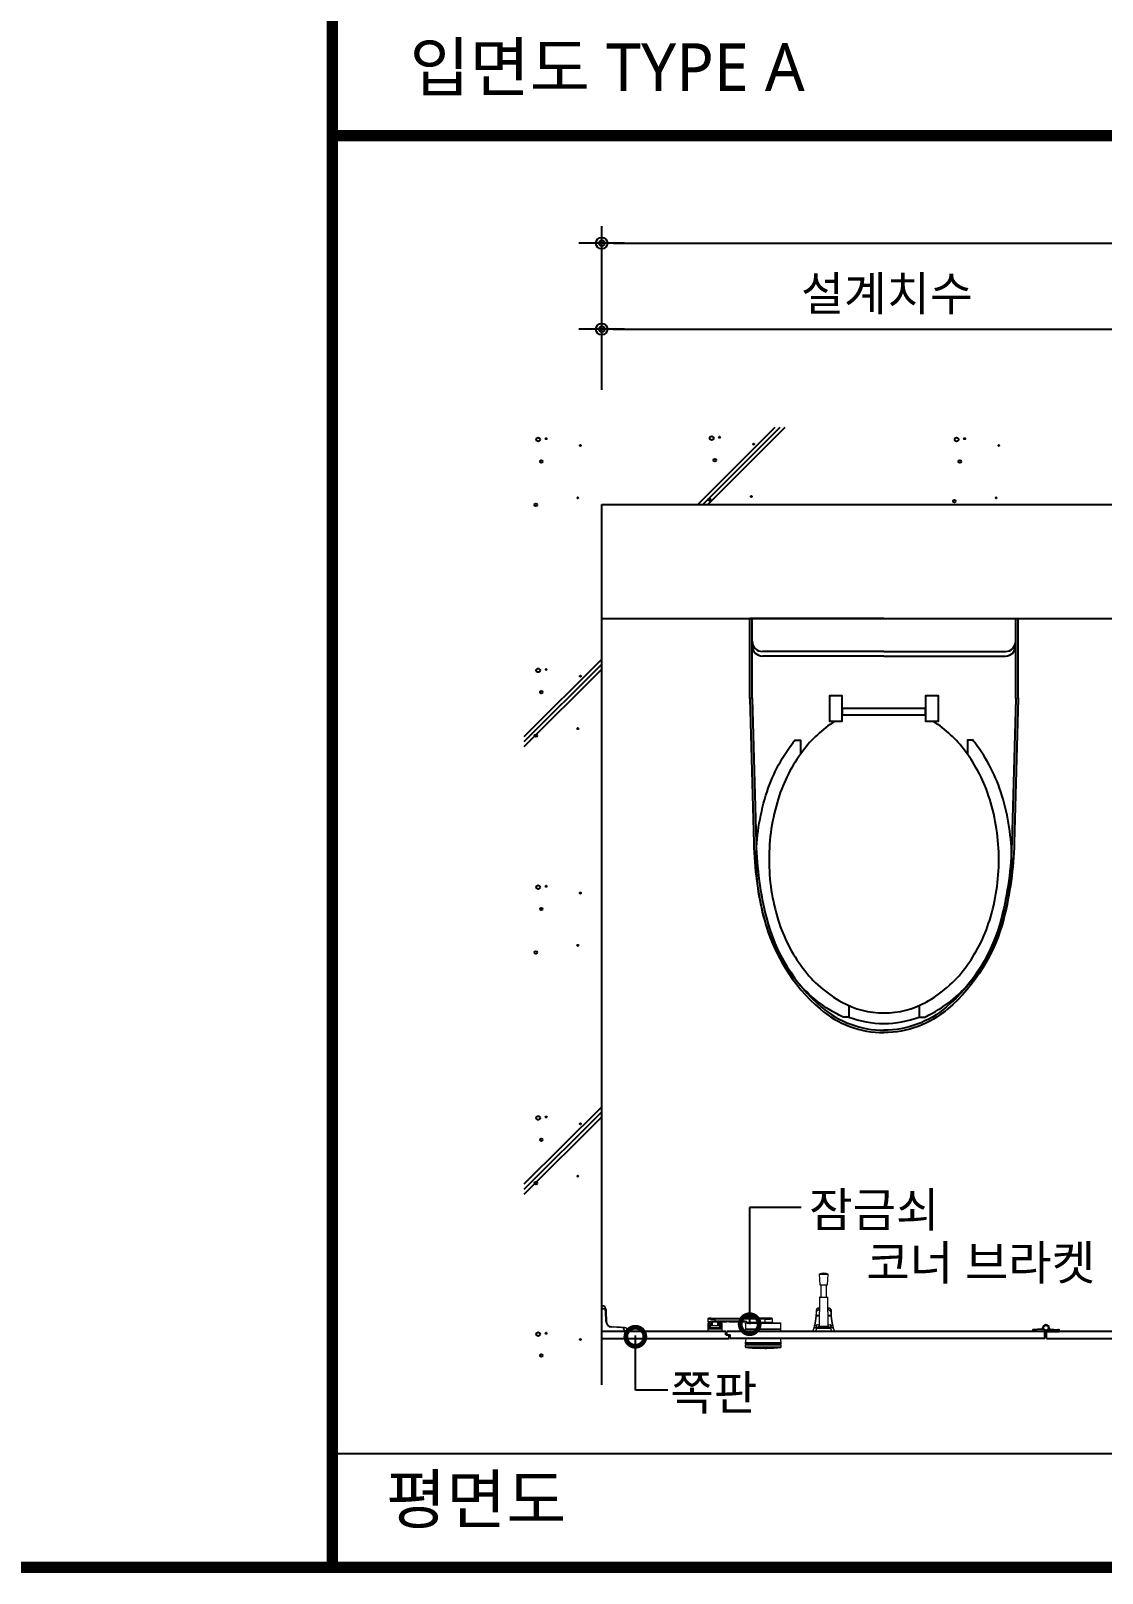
# Model space of a CAD drawing. Extents: x -255 to 8105, y -176 to 5714.
# Drawn here: x 2221 to 3160, y 2764 to 4116 of the extents above; entities that cross this region are included whole.
import ezdxf
from ezdxf.enums import TextEntityAlignment as Align

# ---------------------------------------------------------------- set-up
doc = ezdxf.new("R2010")
doc.units = 0
doc.header["$LTSCALE"] = 30
doc.layers.get('0').update_dxf_attribs({"linetype": 'CONTINUOUS'})
doc.layers.get('DEFPOINTS').update_dxf_attribs({"linetype": 'CONTINUOUS'})
for name, color, linetype in [('0_toilet', 6, 'CONTINUOUS'), ('DIM', 7, 'CONTINUOUS'), ('HAT', 8, 'CONTINUOUS'), ('TIT', 3, 'CONTINUOUS'), ('경첩', 4, 'CONTINUOUS'), ('문자', 3, 'CONTINUOUS'), ('부자재', 4, 'CONTINUOUS'), ('옷걸이', 4, 'CONTINUOUS'), ('잠금쇠(회전형)', 4, 'CONTINUOUS'), ('치수', 1, 'CONTINUOUS'), ('해치', 8, 'CONTINUOUS')]:
    doc.layers.add(name, color=color, linetype=linetype)
doc.styles.add('돋움', font='malgun.ttf')
doc.dimstyles.new('10', dxfattribs={"dimscale": 10, "dimtxt": 3, "dimasz": 1, "dimexe": 1.5, "dimexo": 2, "dimgap": 1, "dimtad": 1, "dimdec": 0, "dimlunit": 6, "dimtxsty": '돋움', "dimblk": 'DIMDOT', "dimcen": -1, "dimdle": 1.5, "dimclrt": 3, "dimazin": 3, "dimtfac": 1, "dimtdec": 0, "dimtix": 1, "dimtmove": 2, "dimatfit": 3, "dimldrblk": 'DIMDOT', "dimarcsym": 0})

# ---------------------------------------------------------------- blocks, each defined once
blk = doc.blocks.new('_DOTSMALL')
at = {"color": 0, "linetype": 'ByBlock', "const_width": 0.5}
blk.add_lwpolyline([(-0.0625, 0, 1), (0.0625, 0, 1)], format="xyb", close=True, dxfattribs=at)
blk = doc.blocks.new('A$C63EC304E')
at = {"layer": '치수', "color": 1, "xscale": 2.5, "yscale": 2.5, "zscale": 2.5, "rotation": 234.3098741996962}
blk.add_blockref('_DOTSMALL', (0.31, 0.31), dxfattribs=at)
blk = doc.blocks.new('A$C2BC9653E')
at = {"layer": '치수', "xscale": 0.3333333333333333, "yscale": 0.3333333333333333, "zscale": 0.3333333333333333}
blk.add_blockref('A$C63EC304E', (0, 0), dxfattribs=at)
blk = doc.blocks.new('A$C7FC71301')
at = {"layer": '치수', "rotation": 180}
blk.add_blockref('A$C2BC9653E', (0.208, 0.208), dxfattribs=at)
blk = doc.blocks.new('A$C4A20372B')
at = {"layer": '치수'}
blk.add_blockref('A$C7FC71301', (0, 0), dxfattribs=at)
blk = doc.blocks.new('A$C566469F5')
at = {"layer": '치수'}
blk.add_blockref('A$C4A20372B', (0, 0), dxfattribs=at)
blk = doc.blocks.new('A$C7E317CD4')
at = {"layer": '해치', "xscale": 2, "yscale": 2, "zscale": 2}
blk.add_blockref('A$C566469F5', (0, 0), dxfattribs=at)
blk = doc.blocks.new('A$C601D7F27')
at = {"layer": '치수'}
blk.add_blockref('A$C7E317CD4', (0, 0), dxfattribs=at)
blk = doc.blocks.new('A$C38802C08')
at = {"layer": '치수'}
blk.add_blockref('A$C601D7F27', (0, 0), dxfattribs=at)
blk = doc.blocks.new('DIMDOT')
at = {"linetype": 'Continuous'}
blk.add_line((-2, 0), (2, 0), dxfattribs=at)
for radius in [0.5, 0.25]:
    blk.add_circle((0, 0), radius, dxfattribs=at)
blk = doc.blocks.new('*D561')
at = {"layer": 'DEFPOINTS', "color": 0}
for p in [(41855.4, -2831.3), (40355.4, -2979.7), (41855.4, -2979.7)]:
    blk.add_point(p, dxfattribs=at)
at = {"layer": 'DIM', "color": 0, "lineweight": -2, "ltscale": 10}
for p, q in [((40355.4, -2959.7), (40355.4, -2816.3)), ((41855.4, -2959.7), (41855.4, -2816.3)), ((40365.4, -2831.3), (41845.4, -2831.3))]:
    blk.add_line(p, q, dxfattribs=at)
at = {"layer": 'DIM', "color": 0, "lineweight": -2, "xscale": 10, "yscale": 10, "zscale": 10, "rotation": 180}
blk.add_blockref('DIMDOT', (40355.4, -2831.3), dxfattribs=at)
at = {"layer": 'DIM', "color": 0, "lineweight": -2, "xscale": 10, "yscale": 10, "zscale": 10}
blk.add_blockref('DIMDOT', (41855.4, -2831.3), dxfattribs=at)
at = {"layer": 'DIM', "color": 3, "insert": (41105.4, -2801.6), "char_height": 30, "attachment_point": 5, "style": '돋움'}
blk.add_mtext('설계치수', dxfattribs=at)
blk = doc.blocks.new('*D563')
at = {"layer": 'DEFPOINTS', "color": 0}
for p in [(40855.4, -2906.6), (40355.4, -2979.7), (40855.4, -2979.7)]:
    blk.add_point(p, dxfattribs=at)
at = {"layer": 'DIM', "color": 0, "lineweight": -2, "ltscale": 10}
for p, q in [((40355.4, -2959.7), (40355.4, -2891.6)), ((40855.4, -2959.7), (40855.4, -2891.6)), ((40365.4, -2906.6), (40845.4, -2906.6))]:
    blk.add_line(p, q, dxfattribs=at)
at = {"layer": 'DIM', "color": 0, "lineweight": -2, "xscale": 10, "yscale": 10, "zscale": 10, "rotation": 180}
blk.add_blockref('DIMDOT', (40355.4, -2906.6), dxfattribs=at)
at = {"layer": 'DIM', "color": 0, "lineweight": -2, "xscale": 10, "yscale": 10, "zscale": 10}
blk.add_blockref('DIMDOT', (40855.4, -2906.6), dxfattribs=at)
at = {"layer": 'DIM', "color": 3, "insert": (40605.4, -2877), "char_height": 30, "attachment_point": 5, "style": '돋움'}
blk.add_mtext('설계치수', dxfattribs=at)
blk = doc.blocks.new('A$C10E41893')
at = {"layer": '부자재'}
for p, q in [((6.5, 0), (6.5, 196)), ((123.3, 196), (6.5, 196)), ((123.3, 192.5), (6.5, 192.5)), ((54.8, 0), (54.8, 177.5)), ((61.4, 0), (61.4, 177.5)), ((6.5, 0), (6.5, -196)), ((54.8, 0), (54.8, -177.5)), ((61.4, 0), (61.4, -177.5)), ((123.3, -192.5), (6.5, -192.5)), ((123.3, -196), (6.5, -196))]:
    blk.add_line(p, q, dxfattribs=at)
for points in [[(122.7, 196, -0.012538), (123.3, 196), (334.6, 190.3, -0.055395), (444.7, 175.1, -0.154276), (576.9, 93.3, -0.179504), (611.5, 0, -0.179504)], [(122.8, 192.5, -0.012538), (123.2, 192.5), (334.5, 186.8, -0.055395), (443.8, 171.7, -0.154276), (574.3, 91, -0.179504), (608, 0, -0.179504)], [(572, 51.4), (588.8, 51.4), (588.8, 59.6, 0.021185), (583.3, 70.7, 0.106084), (528.4, 133.7, 0.085733), (452.6, 172.4, 0.075373), (358.7, 186.6, 0.075373), (264.8, 172.4, 0.085733), (189, 133.7, 0.007337), (184.4, 130.1), (184.4, 122), (204.7, 122)], [(156.7, -72, 0.089162), (200.2, -118.7, 0.085733), (270.3, -154.5, 0.075373), (358.7, -167.9, 0.075373), (447.1, -154.5, 0.085733), (517.2, -118.7, 0.106084), (567, -61.6, 0.126931), (582.8, 0, 0.126931), (567, 61.6, 0.106084), (517.2, 118.7, 0.085733), (447.1, 154.5, 0.075373), (358.7, 167.9, 0.075373), (270.3, 154.5, 0.085733), (200.2, 118.7, 0.089162), (156.7, 72)], [(588.8, -51.4, 0.090214), (598.2, 0, 0.090214), (588.8, 51.4, 0.106084)], [(122.7, -196, 0.012538), (123.3, -196), (334.6, -190.3, 0.055395), (444.7, -175.1, 0.154276), (576.9, -93.3, 0.179504), (611.5, 0, 0.179504)], [(122.8, -192.5, 0.012538), (123.2, -192.5), (334.5, -186.8, 0.055395), (443.8, -171.7, 0.154276), (574.3, -91, 0.179504), (608, 0, 0.179504)], [(572, -51.4), (588.8, -51.4), (588.8, -59.6, -0.021185), (583.3, -70.7, -0.106084), (528.4, -133.7, -0.085733), (452.6, -172.4, -0.075373), (358.7, -186.6, -0.075373), (264.8, -172.4, -0.085733), (189, -133.7, -0.007337), (184.4, -130.1), (184.4, -122), (204.7, -122)]]:
    blk.add_lwpolyline(points, format="xyb", dxfattribs=at)
blk.add_lwpolyline([(138, -60.8), (119.3, -60.8), (119.3, -79.5), (156.7, -79.5), (156.7, -60.8), (138, -60.8), (147.3, -60.8), (147.3, 60.8), (138, 60.8), (156.7, 60.8), (156.7, 79.5), (119.3, 79.5), (119.3, 60.8), (138, 60.8), (138, -60.8), (119.3, -60.8)], dxfattribs=at)
for centre, start, end in [((39.8, 177.5), 0, 90), ((46.4, 177.5), 0, 90), ((39.8, -177.5), 270, 0), ((46.4, -177.5), 270, 0)]:
    blk.add_arc(centre, 15, start, end, dxfattribs=at)
blk = doc.blocks.new('UNI-16', base_point=(37634, -6761))
for p, q in [((40355.4, -3831.9), (40355.4, -3060.2)), ((40355.4, -3060.2), (41855.4, -3060.2)), ((40355.4, -3160.2), (41855.4, -3160.2))]:
    blk.add_line(p, q)
at = {"color": 8}
blk.add_line((40119.3, -3892), (42081.9, -3892), dxfattribs=at)
at = {"color": 8, "const_width": 10}
for points in [[(40119.3, -3992), (40119.3, -1222.8)], [(40119.3, -2737.1), (43467.1, -2737.1)], [(37682.6, -3992), (43467.1, -3992)]]:
    blk.add_lwpolyline(points, dxfattribs=at)
at = {"layer": '0_toilet'}
for p, q in [((40464.2, -3785.2), (40355.4, -3785.2)), ((40355.4, -3791.2), (40467.2, -3791.2)), ((40464.2, -3788.2), (40464.2, -3785.2)), ((40464.2, -3788.2), (40468, -3788.2)), ((40743.9, -3785.2), (40465, -3785.2)), ((40465, -3788.2), (40465, -3785.2)), ((40467.2, -3791.2), (40467.2, -3788.2)), ((40468, -3791.2), (40468, -3788.2)), ((40743.9, -3791.2), (40468, -3791.2)), ((40743.9, -3791.2), (40743.9, -3785.2)), ((40969.3, -3785.2), (40745.4, -3785.2)), ((40745.4, -3791.2), (40745.4, -3785.2)), ((40745.4, -3791.2), (40972.3, -3791.2))]:
    blk.add_line(p, q, dxfattribs=at)
at = {"layer": '경첩', "color": 4, "linetype": 'Continuous', "lineweight": 15}
for p, q in [((40355.4, -3762.7), (40356.5, -3762.7)), ((40355.4, -3762.9), (40355.4, -3762.7)), ((40355.4, -3765.1), (40355.4, -3762.9)), ((40356.5, -3762.9), (40355.4, -3762.9)), ((40356.6, -3765.1), (40355.4, -3765.1)), ((40355.4, -3765.2), (40356.6, -3765.2)), ((40355.4, -3765.4), (40355.4, -3765.2)), ((40356.6, -3765.4), (40355.4, -3765.4)), ((40355.4, -3765.4), (40355.4, -3783.7)), ((40356.5, -3762.9), (40356.5, -3762.7)), ((40356.6, -3765.2), (40356.6, -3765.1)), ((40356.6, -3765.2), (40356.6, -3765.4)), ((40358.7, -3766.4), (40358.6, -3764.9)), ((40359.1, -3776.4), (40358.7, -3767.4)), ((40358.9, -3764.9), (40359, -3767.4)), ((40359, -3765.4), (40358.9, -3765.6)), ((40359.2, -3766), (40358.9, -3766.3)), ((40359, -3767.4), (40359.4, -3776.4)), ((40359.3, -3768.7), (40359, -3769)), ((40359.3, -3769.4), (40359.1, -3769.6)), ((40359.3, -3769.7), (40359.1, -3770)), ((40359.4, -3770.4), (40359.1, -3770.6)), ((40359.4, -3770.7), (40359.1, -3771)), ((40359.2, -3766), (40359.3, -3768.7)), ((40359.3, -3769.7), (40359.4, -3770.4)), ((40359.4, -3770.7), (40359.5, -3773.6)), ((40359.5, -3773.6), (40359.3, -3773.9)), ((40359.5, -3773.6), (40359.3, -3773.9)), ((40359.5, -3774), (40359.3, -3774.3)), ((40359.5, -3774.3), (40359.3, -3774.5)), ((40359.6, -3775.2), (40359.4, -3775.4)), ((40359.6, -3775.3), (40359.4, -3775.5)), ((40359.6, -3775.6), (40359.4, -3775.9)), ((40359.6, -3775.7), (40359.4, -3776)), ((40359.7, -3776.7), (40359.4, -3776.9)), ((40359.5, -3773.6), (40359.5, -3774)), ((40359.5, -3774.3), (40359.6, -3775.2)), ((40359.7, -3776.9), (40359.5, -3777.1)), ((40359.6, -3775.2), (40359.6, -3775.3)), ((40359.6, -3775.3), (40359.6, -3775.6)), ((40359.6, -3775.6), (40359.6, -3775.7)), ((40359.6, -3775.7), (40359.6, -3776.4)), ((40359.8, -3777.2), (40359.6, -3777.5)), ((40359.6, -3777.5), (40359.8, -3777.3)), ((40359.9, -3777.8), (40359.7, -3778)), ((40360.1, -3778.2), (40359.9, -3778.4)), ((40360.2, -3778.4), (40360, -3778.6)), ((40360.5, -3778.8), (40360.3, -3779)), ((40360.6, -3779.1), (40360.4, -3779.2)), ((40361.7, -3780.1), (40361.5, -3780.3)), ((40361.9, -3780.2), (40361.7, -3780.4)), ((40362.4, -3780.5), (40362.2, -3780.7)), ((40362.6, -3780.6), (40362.4, -3780.8)), ((40363.2, -3780.8), (40363, -3781)), ((40373.1, -3781.8), (40364.1, -3781.4)), ((40364.4, -3780.9), (40364.2, -3781.2)), ((40364.2, -3780.9), (40364.4, -3780.9)), ((40364.2, -3781.2), (40373.1, -3781.6)), ((40364.4, -3780.9), (40365.8, -3781)), ((40365.8, -3781), (40365.5, -3781.2)), ((40366.4, -3781), (40366.2, -3781.3)), ((40366.8, -3781), (40366.5, -3781.3)), ((40367.4, -3781.1), (40367.2, -3781.3)), ((40367.4, -3781.1), (40370.1, -3781.2)), ((40370.1, -3781.2), (40369.9, -3781.4)), ((40370.8, -3781.2), (40370.6, -3781.5)), ((40371.2, -3781.2), (40370.9, -3781.5)), ((40371.8, -3781.3), (40371.6, -3781.5)), ((40371.8, -3781.3), (40375, -3781.4)), ((40373.1, -3781.6), (40375.6, -3781.7)), ((40375.6, -3781.9), (40374.2, -3781.9)), ((40375.1, -3781.5), (40375, -3781.4)), ((40375.1, -3781.5), (40375, -3781.7)), ((40375.1, -3785.2), (40375.1, -3783.9)), ((40375.4, -3783.9), (40375.1, -3783.9)), ((40375.5, -3783.9), (40375.4, -3783.9)), ((40375.4, -3783.9), (40375.4, -3785.2)), ((40375.5, -3785.2), (40375.5, -3783.9)), ((40377.6, -3785.2), (40377.6, -3784)), ((40377.6, -3784), (40377.9, -3784)), ((40377.9, -3784), (40377.9, -3785.2)), ((40356.9, -3785.2), (40375.1, -3785.2)), ((40375.4, -3785.2), (40375.1, -3785.2)), ((40377.6, -3785.2), (40375.5, -3785.2)), ((40377.9, -3785.2), (40377.6, -3785.2))]:
    blk.add_line(p, q, dxfattribs=at)
at = {"layer": '경첩', "color": 4, "linetype": 'Continuous', "lineweight": 15, "flags": 128}
for points in [[(40358.6, -3764.9), (40358.7, -3764.9), (40358.7, -3764.9), (40358.7, -3764.9), (40358.8, -3764.9), (40358.8, -3764.9), (40358.8, -3764.9), (40358.9, -3764.9), (40358.9, -3764.9)], [(40359, -3767.4), (40359, -3767.4), (40359, -3767.4), (40358.9, -3767.4), (40358.9, -3767.4), (40358.9, -3767.4), (40358.8, -3767.4), (40358.8, -3767.4), (40358.7, -3767.4)], [(40359.1, -3765.5), (40359.1, -3765.5), (40359.1, -3765.5), (40359.1, -3765.5), (40359.1, -3765.4), (40359.1, -3765.4), (40359.1, -3765.4), (40359.1, -3765.4), (40359, -3765.4)], [(40359.1, -3765.5), (40359.1, -3765.6), (40359.1, -3765.7), (40359.2, -3765.9), (40359.2, -3766)], [(40359.3, -3768.7), (40359.3, -3768.9), (40359.3, -3769), (40359.3, -3769.1), (40359.3, -3769.2), (40359.3, -3769.3), (40359.3, -3769.3), (40359.3, -3769.4), (40359.3, -3769.4)], [(40359.4, -3776.4), (40359.4, -3776.4), (40359.4, -3776.4), (40359.4, -3776.4), (40359.3, -3776.4), (40359.3, -3776.4), (40359.2, -3776.4), (40359.2, -3776.4), (40359.1, -3776.4)], [(40359.5, -3773.6), (40359.5, -3773.6), (40359.5, -3773.6)], [(40359.5, -3774), (40359.5, -3774.1), (40359.5, -3774.2), (40359.5, -3774.3)], [(40359.7, -3776.7), (40359.7, -3776.8), (40359.7, -3776.9)], [(40359.8, -3777.2), (40359.8, -3777.2), (40359.8, -3777.2)], [(40364.2, -3781.2), (40364.2, -3781.2), (40364.2, -3781.2), (40364.2, -3781.2), (40364.2, -3781.2), (40364.2, -3781.3), (40364.1, -3781.3), (40364.1, -3781.4), (40364.1, -3781.4)], [(40365.8, -3781), (40365.9, -3781), (40366, -3781), (40366.1, -3781), (40366.2, -3781), (40366.3, -3781), (40366.4, -3781), (40366.4, -3781), (40366.4, -3781)], [(40366.8, -3781), (40366.8, -3781), (40366.8, -3781), (40366.9, -3781), (40367, -3781), (40367.1, -3781), (40367.2, -3781.1), (40367.3, -3781.1), (40367.4, -3781.1)], [(40370.1, -3781.2), (40370.3, -3781.2), (40370.4, -3781.2), (40370.5, -3781.2), (40370.6, -3781.2), (40370.7, -3781.2), (40370.7, -3781.2), (40370.8, -3781.2), (40370.8, -3781.2), (40370.8, -3781.2)], [(40371.2, -3781.2), (40371.2, -3781.2), (40371.2, -3781.2), (40371.3, -3781.2), (40371.4, -3781.2), (40371.5, -3781.3), (40371.6, -3781.3), (40371.7, -3781.3), (40371.8, -3781.3)], [(40373.1, -3781.6), (40373.1, -3781.6), (40373.1, -3781.6), (40373.1, -3781.6), (40373.1, -3781.7), (40373.1, -3781.7), (40373.1, -3781.7), (40373.1, -3781.8), (40373.1, -3781.8)], [(40375.6, -3781.9), (40375.6, -3781.9), (40375.6, -3781.9), (40375.6, -3781.8), (40375.6, -3781.8), (40375.6, -3781.7), (40375.6, -3781.7), (40375.6, -3781.7), (40375.6, -3781.7)]]:
    blk.add_lwpolyline(points, dxfattribs=at)
at = {"layer": '경첩', "color": 4, "linetype": 'Continuous', "lineweight": 15}
for centre, radius, start, end in [((40356.5, -3765), 2.35, 2.6983, 90), ((40356.5, -3765), 2.1, 2.6983, 90), ((40356.6, -3767.5), 2.35, 2.6983, 90), ((40356.6, -3767.5), 2.1, 2.6983, 90), ((40356.9, -3783.7), 1.5, 180, 270), ((40364.4, -3776.2), 5.25, 182.6983, 267.3017), ((40364.4, -3776.2), 5, 182.6983, 267.3017), ((40364.4, -3776.2), 4.75, 182.6983, 185.9088), ((40364.4, -3776.2), 4.75, 188.6056, 193.1623), ((40364.4, -3776.2), 4.75, 193.2431, 199.766), ((40364.4, -3776.2), 4.75, 199.766, 204.9948), ((40364.4, -3776.2), 4.75, 208.1736, 214.3849), ((40364.4, -3776.2), 4.75, 214.3855, 217.4388), ((40364.4, -3776.2), 4.75, 217.4392, 235.6151), ((40364.4, -3776.2), 4.75, 235.6142, 238.7009), ((40364.4, -3776.2), 4.75, 238.7002, 245.0052), ((40364.4, -3776.2), 4.75, 248.2494, 255.0002), ((40364.4, -3776.2), 4.75, 255, 267.3017), ((40373, -3783.9), 2.35, 0, 87.3017), ((40373, -3783.9), 2.1, 0, 87.3017), ((40375.5, -3784), 2.35, 0, 87.3017), ((40375.5, -3784), 2.1, 0, 87.3017)]:
    blk.add_arc(centre, radius, start, end, dxfattribs=at)
at = {"layer": '부자재'}
for p, q in [((40733.2, -3784.3), (40733.2, -3785.2)), ((40740.9, -3783.1), (40733.7, -3783.6)), ((40734.4, -3784.1), (40734.4, -3785.2)), ((40744.6, -3784.6), (40744.6, -3785.4)), ((40744.9, -3784.6), (40744.9, -3785.4)), ((40745.4, -3785.1), (40745.4, -3785.2)), ((40747.6, -3783), (40755.8, -3783.6)), ((40755.1, -3784.1), (40755.1, -3785.2)), ((40756.4, -3784.3), (40756.4, -3785.2)), ((40743.8, -3785.2), (40733.2, -3785.2)), ((40744.9, -3785.4), (40744.6, -3785.4)), ((40745.4, -3785.2), (40756.4, -3785.2))]:
    blk.add_line(p, q, dxfattribs=at)
at = {"layer": '부자재', "color": 1}
blk.add_circle((40744.8, -3782), 2.34, dxfattribs=at)
at = {"layer": '부자재'}
for centre, radius, start, end in [((40733.9, -3784.3), 0.7, 101.7765, 181.6712), ((40735.3, -3784.3), 0.884, 113.4077, 164.5497), ((40740.9, -3781.8), 1.29, 272.9231, 352.4724), ((40744.8, -3782), 2.62, 270, 180), ((40745.1, -3786.2), 1.65, 102.5267, 141.5475), ((40744.4, -3786.2), 1.65, 43.1003, 77.4733), ((40744.9, -3782.3), 2.86, 280.084, 345.9792), ((40748.7, -3781.8), 1.29, 187.5276, 267.0769), ((40754.2, -3784.3), 0.884, 15.4503, 67.3004), ((40755.7, -3784.3), 0.7, 358.3288, 78.2235)]:
    blk.add_arc(centre, radius, start, end, dxfattribs=at)
at = {"layer": '옷걸이', "lineweight": 15}
for p, q in [((40546, -3734.8), (40546.7, -3744.3)), ((40546, -3734.8), (40554, -3734.8)), ((40546.7, -3744.3), (40553.2, -3744.3)), ((40547.5, -3744.3), (40547.5, -3755.2)), ((40552.5, -3755.2), (40552.5, -3744.3)), ((40553.2, -3744.3), (40554, -3734.8)), ((40546.2, -3755.4), (40546, -3780.7)), ((40553.7, -3755.4), (40546.2, -3755.4)), ((40546.5, -3755.2), (40550, -3755.2)), ((40550, -3755.2), (40553.5, -3755.2)), ((40554, -3780.7), (40553.7, -3755.4)), ((40543.7, -3770.9), (40546.1, -3770.9)), ((40546.2, -3764.6), (40546.1, -3764.6)), ((40546.2, -3764.6), (40546.1, -3764.6)), ((40546.1, -3764.6), (40546.1, -3764.6)), ((40546.1, -3766.2), (40546.1, -3766.5)), ((40546.1, -3766.2), (40546.1, -3766.2)), ((40546.1, -3766.5), (40546.1, -3766.5)), ((40553.9, -3764.6), (40553.8, -3764.6)), ((40553.9, -3764.6), (40553.8, -3764.6)), ((40553.8, -3766.2), (40553.9, -3766.2)), ((40553.9, -3766.5), (40553.8, -3766.5)), ((40553.9, -3764.6), (40553.9, -3764.6)), ((40553.9, -3766.2), (40553.9, -3766.5)), ((40553.9, -3770.9), (40556.2, -3770.9)), ((40540.5, -3785.2), (40541.3, -3782.6)), ((40541.3, -3782.6), (40541.3, -3782.6)), ((40541.3, -3782.6), (40541.3, -3782.6)), ((40542.3, -3781.8), (40542.2, -3781.9)), ((40543.7, -3779.8), (40542.3, -3779.8)), ((40543.7, -3779.8), (40542.3, -3779.8)), ((40542.3, -3781.9), (40542.3, -3781.9)), ((40557.7, -3781.9), (40542.3, -3781.9)), ((40543.7, -3782.6), (40542.9, -3785.2)), ((40546.1, -3771.7), (40543.6, -3771.7)), ((40543.7, -3780.3), (40543.7, -3779.8)), ((40543.7, -3782.6), (40543.7, -3782)), ((40543.7, -3782), (40556.3, -3782)), ((40556.3, -3782.6), (40543.7, -3782.6)), ((40554.8, -3780.7), (40545.2, -3780.7)), ((40556.3, -3771.7), (40553.9, -3771.7)), ((40557.7, -3779.8), (40556.2, -3779.8)), ((40556.2, -3779.8), (40556.3, -3780.3)), ((40557.7, -3779.8), (40556.2, -3779.8)), ((40556.3, -3782.6), (40556.3, -3782)), ((40557.1, -3785.2), (40556.3, -3782.6)), ((40557.8, -3781.9), (40557.7, -3781.8)), ((40557.8, -3781.9), (40557.7, -3781.8)), ((40557.7, -3781.9), (40557.7, -3781.9)), ((40558.6, -3782.6), (40559.5, -3785.2)), ((40558.6, -3782.6), (40558.6, -3782.6)), ((40558.6, -3782.6), (40558.6, -3782.6)), ((40542.9, -3785.2), (40540.5, -3785.2)), ((40557.1, -3785.2), (40542.9, -3785.2)), ((40559.5, -3785.2), (40557.1, -3785.2))]:
    blk.add_line(p, q, dxfattribs=at)
at = {"layer": '옷걸이', "lineweight": 15, "flags": 128}
for points in [[(40543.4, -3771.6), (40543.4, -3771.6), (40543.4, -3771.6), (40543.4, -3771.6), (40543.5, -3771.6), (40543.5, -3771.6), (40543.5, -3771.6), (40543.6, -3771.6), (40543.6, -3771.7)], [(40546.1, -3764.6), (40546, -3764.6), (40545.7, -3764.6), (40545.3, -3764.6), (40545, -3764.7), (40544.7, -3764.8), (40544.5, -3764.9), (40544.2, -3765.1), (40544, -3765.3), (40543.8, -3765.5), (40543.7, -3765.7), (40543.6, -3765.9), (40543.6, -3766.2), (40543.6, -3766.2)], [(40546.1, -3764.6), (40545.6, -3764.7), (40545.2, -3764.7), (40544.8, -3764.8), (40544.5, -3765), (40544.2, -3765.2), (40543.9, -3765.4), (40543.7, -3765.6), (40543.6, -3765.9), (40543.6, -3766.2), (40543.6, -3766.3)], [(40543.6, -3767.8), (40543.6, -3767.5), (40543.7, -3767.2), (40543.9, -3767), (40544.1, -3766.8), (40544.4, -3766.6), (40544.7, -3766.4), (40545.1, -3766.3), (40545.5, -3766.2), (40546.1, -3766.2)], [(40546.1, -3766.5), (40545.6, -3766.6), (40545.2, -3766.6), (40544.9, -3766.7), (40544.6, -3766.9), (40544.3, -3767.1), (40544.1, -3767.3), (40543.9, -3767.5), (40543.8, -3767.7), (40543.8, -3768)], [(40556.4, -3766.3), (40556.4, -3766.3), (40556.4, -3766), (40556.3, -3765.8), (40556.2, -3765.6), (40556.1, -3765.4), (40555.9, -3765.2), (40555.7, -3765), (40555.4, -3764.9), (40555.1, -3764.8), (40554.8, -3764.7), (40554.5, -3764.6), (40554.2, -3764.6), (40553.9, -3764.6)], [(40556.4, -3766.3), (40556.4, -3766), (40556.3, -3765.7), (40556.1, -3765.5), (40555.9, -3765.3), (40555.6, -3765.1), (40555.3, -3764.9), (40554.9, -3764.8), (40554.5, -3764.7), (40554, -3764.6), (40553.9, -3764.6)], [(40553.9, -3766.2), (40554.3, -3766.2), (40554.7, -3766.3), (40555.1, -3766.4), (40555.5, -3766.5), (40555.8, -3766.7), (40556, -3766.9), (40556.2, -3767.2), (40556.3, -3767.4), (40556.4, -3767.8)], [(40556.1, -3768), (40556.1, -3767.7), (40556, -3767.4), (40555.8, -3767.2), (40555.6, -3767), (40555.3, -3766.8), (40555, -3766.7), (40554.6, -3766.6), (40554.3, -3766.5), (40553.9, -3766.5)], [(40556.6, -3771.6), (40556.6, -3771.6), (40556.5, -3771.6), (40556.5, -3771.6), (40556.5, -3771.6), (40556.5, -3771.6), (40556.4, -3771.6), (40556.4, -3771.6), (40556.3, -3771.7)], [(40542, -3780), (40542, -3780), (40542, -3780)], [(40542.3, -3781.8), (40542.2, -3781.8), (40542.2, -3781.9)], [(40542.3, -3779.8), (40542.3, -3779.8), (40542.3, -3779.8)], [(40542.3, -3781.8), (40542.3, -3781.9), (40542.3, -3781.9)], [(40542.3, -3781.8), (40542.3, -3781.8), (40542.3, -3781.8)], [(40544.5, -3781.9), (40544.1, -3781.9), (40543.8, -3781.9), (40543.8, -3781.8), (40543.9, -3781.8), (40544.1, -3781.7), (40544.2, -3781.7)], [(40546, -3779.4), (40545.4, -3779.4), (40544.2, -3779.5)], [(40555.8, -3779.5), (40554.2, -3779.4), (40553.9, -3779.4)], [(40555.7, -3781.7), (40556, -3781.8), (40556.2, -3781.8), (40556.2, -3781.8), (40556, -3781.9), (40555.7, -3781.9), (40555.2, -3781.9)], [(40557.7, -3781.9), (40557.7, -3781.9), (40557.7, -3781.8)], [(40557.7, -3781.8), (40557.7, -3781.8), (40557.7, -3781.8)]]:
    blk.add_lwpolyline(points, dxfattribs=at)
at = {"layer": '옷걸이', "lineweight": 15}
for centre, radius, start, end in [((40550, -3745.1), 11, 68.7607, 111.2393), ((40546.5, -3755.4), 0.25, 90, 179.5), ((40553.5, -3755.4), 0.25, 0.5, 90), ((40490.8, -3767.4), 52.8, 346.2317, 355.4136), ((40490.8, -3767.4), 52.8, 355.4136, 356.451), ((40490.8, -3767.4), 52.8, 356.4511, 359.6096), ((40543.7, -3770.7), 0.23, 185.4574, 275.1888), ((40490.8, -3767.4), 52.8, 359.6096, 1.2369), ((40543.8, -3767.7), 0.227, 188.2087, 276.392), ((40509.7, -3768.3), 34.1, 354.2736, 355.5668), ((40490.8, -3767.6), 53, 356.4511, 359.6096), ((40490.8, -3765.8), 55.3, 359.6189, 1.2073), ((40609.2, -3765.8), 55.3, 178.7927, 180.3811), ((40556.2, -3767.7), 0.227, 263.608, 351.7913), ((40609.2, -3767.6), 53, 180.3904, 183.5489), ((40556.3, -3770.7), 0.23, 264.8112, 354.5426), ((40590.2, -3768.3), 34.1, 184.4333, 185.7264), ((40609.2, -3767.4), 52.8, 178.7631, 180.3904), ((40609.2, -3767.4), 52.8, 180.3904, 183.5489), ((40609.2, -3767.4), 52.8, 183.5489, 184.5865), ((40609.2, -3767.4), 52.8, 184.5864, 193.7683), ((40492, -3767.8), 51.5, 343.2376, 346.2577), ((40542.3, -3782.9), 1, 89.9937, 161.8081), ((40542.4, -3783), 1.17, 101.397, 160.6752), ((40492.4, -3767.6), 51.3, 343.5226, 346.2377), ((40542.3, -3780), 0.25, 90.2728, 166.2395), ((40542.3, -3780), 0.247, 89.2585, 165.9158), ((40541.9, -3780.1), 1.81, 282.0607, 352.5143), ((40541.7, -3779.7), 2.24, 284.8265, 3.5932), ((40490.8, -3767.4), 53, 346.5097, 355.4136), ((40544.1, -3779.8), 0.376, 79.9393, 150.5456), ((40544, -3779.8), 0.248, 89.5881, 179.723), ((40544.1, -3779.8), 0.307, 84.7786, 118.9817), ((40543.8, -3780.4), 1.43, 284.1057, 346.9245), ((40550.1, -3380.8), 401.1, 269.1968, 270.7316), ((40556.2, -3780.4), 1.44, 193.1186, 255.9655), ((40555.9, -3779.9), 0.4, 32.0092, 97.8083), ((40555.8, -3779.7), 0.271, 58.6344, 97.6053), ((40558.2, -3779.7), 2.24, 176.3909, 255.1894), ((40556, -3779.8), 0.248, 0.277, 90.4119), ((40609.2, -3767.4), 53, 184.5864, 193.4903), ((40558.1, -3780.1), 1.8, 186.7864, 258.2605), ((40557.7, -3780), 0.25, 13.7617, 89.4531), ((40557.7, -3780), 0.247, 14.0842, 90.7415), ((40607.4, -3767.6), 51.2, 193.7584, 196.469), ((40557.7, -3782.9), 1, 18.1919, 90.0063), ((40557.5, -3783), 1.16, 19.2937, 79.3942), ((40608.1, -3767.7), 51.7, 193.7493, 196.7564)]:
    blk.add_arc(centre, radius, start, end, dxfattribs=at)
at = {"layer": '잠금쇠(회전형)', "linetype": 'Continuous', "lineweight": 15}
for p, q in [((40448.5, -3774.1), (40448.5, -3776.6)), ((40448.5, -3776.6), (40451.8, -3776.6)), ((40448.5, -3778.2), (40448.5, -3785.2)), ((40448.9, -3778.2), (40448.5, -3778.2)), ((40448.9, -3783.2), (40448.9, -3778.2)), ((40448.9, -3778.2), (40449.4, -3778.2)), ((40460.6, -3783.2), (40448.9, -3783.2)), ((40450.8, -3773.6), (40449, -3773.6)), ((40449, -3777.7), (40449.4, -3777.7)), ((40449.4, -3778.2), (40449.4, -3777.7)), ((40449.4, -3777.7), (40451.2, -3777.7)), ((40449.4, -3778.2), (40449.4, -3782.7)), ((40451.2, -3778.2), (40449.4, -3778.2)), ((40449.4, -3782.7), (40449.5, -3782.7)), ((40449.5, -3778.7), (40451.2, -3778.7)), ((40449.5, -3782.7), (40449.5, -3778.7)), ((40450, -3779.2), (40449.5, -3778.7)), ((40449.5, -3782.7), (40449.6, -3782.7)), ((40449.6, -3782.7), (40459.9, -3782.7)), ((40450, -3779.2), (40450, -3782.7)), ((40451.2, -3779.2), (40450, -3779.2)), ((40450.5, -3780.2), (40450.5, -3781.7)), ((40457.6, -3780.2), (40450.5, -3780.2)), ((40450.5, -3781.7), (40457.6, -3781.7)), ((40450.7, -3779.9), (40457.5, -3779.9)), ((40457.5, -3781.9), (40450.7, -3781.9)), ((40451.2, -3778.2), (40451.2, -3777.7)), ((40451.2, -3777.7), (40452.2, -3777.7)), ((40451.2, -3778.7), (40451.2, -3778.2)), ((40451.7, -3778.2), (40451.2, -3778.2)), ((40451.2, -3778.7), (40451.2, -3779.2)), ((40451.2, -3778.7), (40451.7, -3778.7)), ((40452.2, -3779.2), (40451.2, -3779.2)), ((40451.7, -3778.2), (40451.7, -3778.7)), ((40452.2, -3778.2), (40451.7, -3778.2)), ((40451.7, -3778.7), (40452.2, -3778.7)), ((40451.8, -3776.6), (40451.8, -3776.6)), ((40452.2, -3777.1), (40452.2, -3779.9)), ((40477.2, -3773.8), (40454.7, -3773.8)), ((40477.2, -3773.8), (40454.7, -3773.8)), ((40454.7, -3773.8), (40454.7, -3773.8)), ((40454.7, -3774), (40498.7, -3774)), ((40454.7, -3774.5), (40454.7, -3774)), ((40454.7, -3774.5), (40454.7, -3776.1)), ((40498.7, -3774.5), (40454.7, -3774.5)), ((40481.2, -3776.1), (40454.7, -3776.1)), ((40457.2, -3779.9), (40457.2, -3777.1)), ((40457.2, -3777.7), (40458.2, -3777.7)), ((40457.7, -3778.2), (40457.2, -3778.2)), ((40457.2, -3778.7), (40457.7, -3778.7)), ((40458.2, -3779.2), (40457.2, -3779.2)), ((40457.5, -3779.9), (40458.7, -3779.9)), ((40458.7, -3781.9), (40457.5, -3781.9)), ((40459, -3780.2), (40457.6, -3780.2)), ((40457.6, -3781.7), (40459, -3781.7)), ((40457.7, -3776.6), (40465, -3776.6)), ((40458.2, -3778.2), (40457.7, -3778.2)), ((40457.7, -3778.7), (40457.7, -3778.2)), ((40457.7, -3778.7), (40458.2, -3778.7)), ((40458.2, -3777.7), (40458.2, -3778.2)), ((40458.2, -3777.7), (40460.1, -3777.7)), ((40460.1, -3778.2), (40458.2, -3778.2)), ((40458.2, -3778.2), (40458.2, -3778.7)), ((40458.2, -3778.7), (40460, -3778.7)), ((40458.2, -3778.7), (40458.2, -3779.2)), ((40459.5, -3779.2), (40458.2, -3779.2)), ((40459, -3781.7), (40459, -3780.2)), ((40460, -3778.7), (40459.5, -3779.2)), ((40459.5, -3782.7), (40459.5, -3779.2)), ((40459.9, -3782.7), (40460, -3782.7)), ((40460, -3778.7), (40460, -3782.7)), ((40460, -3782.7), (40460.1, -3782.7)), ((40460.1, -3777.7), (40460.1, -3778.2)), ((40460.1, -3777.7), (40460.5, -3777.7)), ((40460.1, -3782.7), (40460.1, -3778.2)), ((40460.1, -3778.2), (40460.6, -3778.2)), ((40460.6, -3778.2), (40460.6, -3783.2)), ((40461, -3778.2), (40460.6, -3778.2)), ((40461, -3785.2), (40461, -3778.2)), ((40467, -3776.6), (40479.9, -3776.6)), ((40477.2, -3773.8), (40477.2, -3773.8)), ((40479.9, -3776.6), (40479.9, -3776.6)), ((40504.5, -3773.6), (40481.1, -3773.6)), ((40481.5, -3778.2), (40481.5, -3783.1)), ((40512.5, -3783.1), (40481.5, -3783.1)), ((40481.5, -3783.2), (40481.5, -3784.9)), ((40481.5, -3783.2), (40512.5, -3783.2)), ((40481.5, -3784.9), (40512.5, -3784.9)), ((40482.8, -3777.6), (40482.8, -3777.4)), ((40512.5, -3778.1), (40482.9, -3778.1)), ((40483.6, -3777.6), (40483.6, -3777.1)), ((40483.6, -3777.1), (40498.7, -3777.1)), ((40483.6, -3777.6), (40512, -3777.6)), ((40489.2, -3783.1), (40489.2, -3783.2)), ((40498.7, -3774), (40498.7, -3774.5)), ((40498.7, -3777.1), (40498.7, -3774.5)), ((40498.7, -3777.6), (40498.7, -3777.1)), ((40498.7, -3777.1), (40505, -3777.1)), ((40504.7, -3783.2), (40504.7, -3783.1)), ((40505, -3777.1), (40505, -3774.1)), ((40509.4, -3783.2), (40509.4, -3783.1)), ((40511.5, -3783.2), (40511.5, -3783.1)), ((40511.5, -3783.2), (40511.5, -3783.1)), ((40512.5, -3783.1), (40512.5, -3778.1)), ((40512.5, -3784.9), (40512.5, -3783.2)), ((40448.5, -3785.2), (40461, -3785.2)), ((40481.2, -3795.2), (40481.2, -3796.2)), ((40512.7, -3795.2), (40481.2, -3795.2)), ((40512.7, -3796.2), (40481.2, -3796.2)), ((40481.2, -3797.2), (40481.2, -3798.7)), ((40512.7, -3797.2), (40481.2, -3797.2)), ((40512.2, -3785.2), (40481.7, -3785.2)), ((40512.2, -3796.7), (40481.7, -3796.7)), ((40512.2, -3796.7), (40481.7, -3796.7)), ((40512, -3791.3), (40482, -3791.3)), ((40482.1, -3791.2), (40497, -3791.2)), ((40497, -3791.2), (40511.9, -3791.2)), ((40512.7, -3796.2), (40512.7, -3795.2)), ((40512.7, -3798.7), (40512.7, -3797.2)), ((40481.2, -3798.7), (40497, -3798.7)), ((40497, -3799.2), (40481.7, -3799.2)), ((40484.9, -3799.5), (40509.1, -3799.5)), ((40484.9, -3799.5), (40497, -3799.5)), ((40508.8, -3799.5), (40485.2, -3799.5)), ((40491.3, -3799.7), (40491.4, -3799.7)), ((40491.4, -3799.7), (40502.6, -3799.7)), ((40494.3, -3799.8), (40494.3, -3799.7)), ((40494.8, -3799.9), (40499.2, -3799.9)), ((40494.8, -3799.9), (40499.2, -3799.9)), ((40495.2, -3799.7), (40495.2, -3799.8)), ((40495.2, -3799.8), (40498.8, -3799.8)), ((40498.7, -3799.9), (40495.2, -3799.9)), ((40497, -3798.7), (40512.7, -3798.7)), ((40512.3, -3799.2), (40497, -3799.2)), ((40497, -3799.5), (40509.1, -3799.5)), ((40498.8, -3799.8), (40498.8, -3799.7)), ((40499.7, -3799.7), (40499.7, -3799.8)), ((40502.6, -3799.7), (40502.7, -3799.7))]:
    blk.add_line(p, q, dxfattribs=at)
at = {"layer": '잠금쇠(회전형)', "linetype": 'Continuous', "lineweight": 15, "flags": 128}
for points in [[(40454.7, -3773.8), (40454.1, -3773.8), (40453.4, -3773.8), (40452.8, -3773.7), (40452.3, -3773.7), (40451.8, -3773.7), (40451.4, -3773.6), (40451.1, -3773.6), (40450.9, -3773.6), (40450.8, -3773.6), (40450.8, -3773.6)], [(40491.3, -3799.7), (40491.1, -3799.7), (40491.1, -3799.7), (40491.1, -3799.7), (40491.2, -3799.7), (40491.3, -3799.7)], [(40495.2, -3799.9), (40495.2, -3799.9), (40495.2, -3799.9), (40495.2, -3799.9), (40495.2, -3799.9), (40495.2, -3799.9), (40495.2, -3799.8), (40495.2, -3799.8), (40495.2, -3799.8)], [(40498.7, -3799.9), (40498.8, -3799.9), (40498.8, -3799.9), (40498.8, -3799.9), (40498.8, -3799.9), (40498.8, -3799.9), (40498.8, -3799.8), (40498.8, -3799.8), (40498.8, -3799.8)], [(40502.7, -3799.7), (40502.8, -3799.7), (40502.9, -3799.7), (40502.9, -3799.7), (40502.8, -3799.7), (40502.7, -3799.7)]]:
    blk.add_lwpolyline(points, dxfattribs=at)
at = {"layer": '잠금쇠(회전형)', "linetype": 'Continuous', "lineweight": 15}
for centre, radius, start, end in [((40449, -3774.1), 0.5, 90, 180), ((40454.8, -3728.1), 46.4, 262.2082, 269.9516), ((40454.8, -3816), 39.9, 90.0704, 99.0775), ((40449, -3778.2), 0.5, 90, 180), ((40449.4, -3778.2), 0.485, 91.9622, 181.8362), ((40449.7, -3783.5), 0.816, 110.8265, 158.264), ((40454.8, -3735.2), 38.9, 261.4299, 269.9411), ((40450.7, -3780.2), 0.25, 90, 180), ((40450.7, -3781.7), 0.25, 180, 270), ((40451.2, -3778.2), 0.5, 0, 90), ((40451.2, -3778.7), 0.5, 270, 0), ((40454.7, -3816.8), 40.4, 85.7371, 94.238), ((40451.7, -3777.1), 0.5, 0.4364, 88.0475), ((40454.7, -3804.7), 27.7, 84.8219, 95.1479), ((40457.7, -3777.1), 0.5, 89.9688, 179.9724), ((40458.2, -3778.2), 0.5, 90, 180), ((40458.2, -3778.7), 0.5, 180, 270), ((40458.7, -3780.2), 0.25, 0, 90), ((40458.7, -3781.7), 0.25, 270, 0), ((40460.1, -3778.2), 0.485, 358.1638, 88.0378), ((40459.8, -3783.5), 0.816, 21.736, 69.1735), ((40460.5, -3778.2), 0.5, 0, 90), ((40466, -3815.9), 39.3, 88.5426, 91.4397), ((40477.2, -3734.2), 39.6, 270.014, 275.6703), ((40472.5, -3755.6), 22.3, 289.4853, 292.988), ((40479.9, -3778.2), 1.56, 359.595, 89.9503), ((40481.3, -3777.6), 1.54, 8.6008, 92.9035), ((40503.4, -3825.8), 52.5, 113.1385, 114.7084), ((40481.7, -3784.9), 0.25, 180, 270), ((40483.6, -3778.3), 1.18, 89.4884, 132.259), ((40484.5, -3777.4), 1.69, 184.5827, 202.3275), ((40483.5, -3778.2), 0.588, 82.6337, 171.8516), ((40498.7, -3735.2), 38.8, 270.0516, 278.5774), ((40498.7, -3728.2), 46.3, 270.0429, 277.7974), ((40504.5, -3774.1), 0.5, 0, 90), ((40505.5, -3777.1), 0.5, 180, 270), ((40512, -3778.1), 0.5, 0, 90), ((40512.2, -3784.9), 0.25, 270, 0), ((40492.3, -3795.2), 11, 159.2996, 180), ((40481.2, -3796.7), 0.5, 0, 90), ((40481.2, -3796.7), 0.5, 270, 0), ((40482.1, -3791.3), 0.15, 90, 159.2996), ((40511.9, -3791.3), 0.15, 20.7004, 90), ((40501.7, -3795.2), 11, 0, 20.7004), ((40512.7, -3796.7), 0.5, 90, 180), ((40512.7, -3796.7), 0.5, 180, 270), ((40481.7, -3798.7), 0.5, 180, 264.5584), ((40497, -3638.6), 161.3, 264.5584, 265.686), ((40484.9, -3799.4), 0.125, 265.686, 270), ((40485.2, -3799.4), 0.125, 235.4626, 265.7969), ((40497, -3638.5), 161.5, 265.7969, 269.2276), ((40491.3, -3801.5), 1.78, 88.6382, 96.0273), ((40497.3, -3719), 80.9, 265.7789, 267.8287), ((40497.4, -3719), 80.8, 266.5383, 267.829), ((40494.2, -3799.8), 0.114, 281.5317, 6.6087), ((40495.2, -3769.2), 30.7, 268.0585, 270.0013), ((40495.2, -3777.2), 22.6, 267.7351, 270.0014), ((40498.8, -3769.5), 30.5, 269.9897, 271.9505), ((40498.8, -3777.4), 22.4, 269.9881, 272.2754), ((40497, -3638.5), 161.5, 270.7724, 274.2031), ((40496.6, -3719), 80.8, 272.171, 273.4617), ((40499.8, -3799.8), 0.114, 173.3913, 258.4683), ((40496.7, -3719), 80.9, 272.1713, 274.2211), ((40502.7, -3799.6), 0.0882, 204.5731, 265.3621), ((40502.8, -3800.8), 1.13, 83.0858, 90.7191), ((40508.8, -3799.4), 0.125, 274.2031, 304.5374), ((40497, -3638.6), 161.3, 274.314, 275.4416), ((40509.1, -3799.4), 0.125, 270, 274.314), ((40512.2, -3798.7), 0.5, 275.4416, 0)]:
    blk.add_arc(centre, radius, start, end, dxfattribs=at)
at = {"layer": '치수'}
for p, q in [((40530.1, -3676.4), (40485.1, -3676.4)), ((40485.1, -3676.4), (40485.1, -3778.8)), ((40384.9, -3836.7), (40384.9, -3788.7)), ((40413.4, -3836.7), (40384.9, -3836.7))]:
    blk.add_line(p, q, dxfattribs=at)
at = {"layer": '해치'}
for p, q in [((40439.7, -3060.2), (40507.4, -2992.4)), ((40448.5, -3060.2), (40516.2, -2992.4)), ((40287.6, -3263.6), (40355.4, -3195.9)), ((40287.6, -3272.4), (40355.4, -3204.7)), ((40287.6, -3655.9), (40355.4, -3588.2)), ((40287.6, -3664.7), (40355.4, -3597))]:
    blk.add_line(p, q, dxfattribs=at)
at = {"layer": '해치', "color": 2}
for p, q in [((40444.1, -3060.2), (40511.8, -2992.4)), ((40287.6, -3268), (40355.4, -3200.3)), ((40287.6, -3660.3), (40355.4, -3592.6))]:
    blk.add_line(p, q, dxfattribs=at)
at = {"layer": '해치'}
for centre, radius in [((40451.8, -3002.2), 1.68), ((40458.7, -3001.4), 0.56), ((40299.7, -3003.4), 1.68), ((40306.7, -3002.6), 0.56), ((40336.7, -3008.6), 0.56), ((40488.7, -3007.4), 0.56), ((40666.5, -3003.4), 1.68), ((40673.5, -3002.6), 0.56), ((40703.5, -3008.6), 0.56), ((40302.5, -3022.6), 1.12), ((40454.6, -3021.4), 1.12), ((40669.3, -3022.6), 1.12), ((40334.5, -3054.5), 0.559), ((40449.8, -3056.1), 1.12), ((40486.5, -3053.3), 0.559), ((40701.2, -3054.5), 0.559), ((40297.7, -3060.6), 1.12), ((40664.5, -3057.4), 1.12), ((40299.7, -3205.7), 1.68), ((40306.7, -3204.9), 0.56), ((40336.7, -3210.8), 0.56), ((40302.5, -3224.8), 1.12), ((40334.5, -3256.7), 0.559), ((40297.7, -3262.9), 1.12), ((40299.7, -3395.7), 1.68), ((40306.7, -3394.9), 0.56), ((40336.7, -3400.9), 0.56), ((40302.5, -3414.9), 1.12), ((40334.5, -3446.8), 0.559), ((40297.7, -3452.9), 1.12), ((40299.7, -3598), 1.68), ((40306.7, -3597.2), 0.56), ((40336.7, -3603.2), 0.56), ((40302.5, -3617.1), 1.12), ((40334.5, -3649), 0.559), ((40297.7, -3655.2), 1.12), ((40299.7, -3787.5), 1.68), ((40306.7, -3786.7), 0.56), ((40336.7, -3792.2), 0.56), ((40302.5, -3806.2), 1.12)]:
    blk.add_circle(centre, radius, dxfattribs=at)
at = {"layer": 'HAT', "xscale": 0.6000000000003638, "yscale": 0.6000000000003638, "zscale": 0.6000000000003638, "rotation": 270}
blk.add_blockref('A$C10E41893', (40602.8, -3156.3), dxfattribs=at)
at = {"layer": '해치', "xscale": -20, "yscale": 20, "zscale": 20, "rotation": 89.99999999999986}
for p in [(40489.3, -3774.6), (40389.1, -3785.6)]:
    blk.add_blockref('A$C38802C08', p, dxfattribs=at)
at = {"layer": 'TIT', "style": '돋움'}
for s, p in [('입면도 TYPE A', (40533.4, -2698)), ('평면도', (40324.5, -3953.2))]:
    blk.add_text(s, height=42, dxfattribs=at).set_placement(p, align=Align.RIGHT)
at = {"layer": '문자', "style": '돋움'}
for s, p in [('잠금쇠', (40594.3, -3678.1)), ('코너 브라켓', (40687.6, -3724.6)), ('쪽판', (40453.6, -3838.4))]:
    blk.add_text(s, height=30.34, dxfattribs=at).set_placement(p, align=Align.MIDDLE)
at = {"layer": 'DIM', "ltscale": 10}
for base, p2, picture, middle in [((41855.4, -2831.3), (41855.4, -2979.7), '*D561', (41105.4, -2801.6)), ((40855.4, -2906.6), (40855.4, -2979.7), '*D563', (40605.4, -2877))]:
    dim = blk.add_linear_dim(base=base, p1=(40355.4, -2979.7), p2=p2, text='설계치수', dimstyle='10', override={"dimtxsty": '돋움'}, dxfattribs=at)
    dim.commit()
    dim.dimension.update_dxf_attribs({"geometry": picture, "text_midpoint": middle})

msp = doc.modelspace()

# ---------------------------------------------------------------- block references
msp.add_blockref('UNI-16', (0, 0))

doc.saveas('drawing.dxf')
